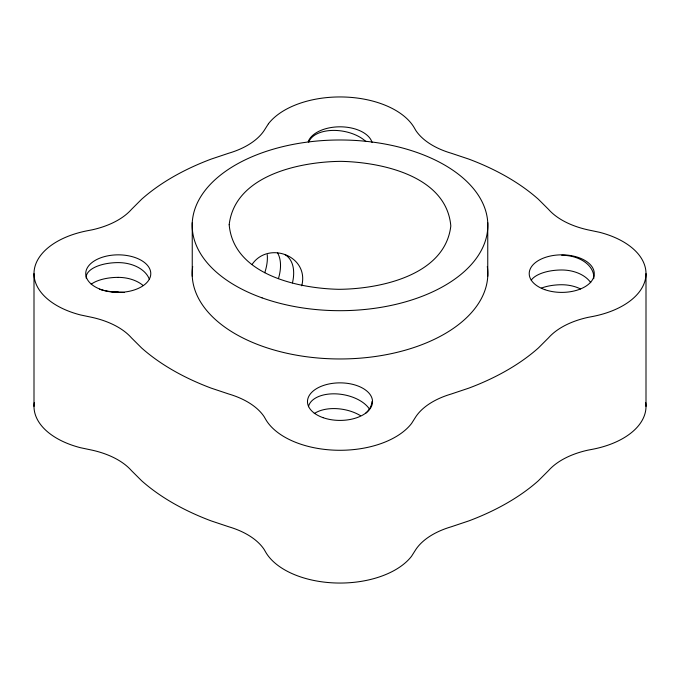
<?xml version="1.0" encoding="UTF-8"?>
<svg xmlns="http://www.w3.org/2000/svg" width="680" height="680" viewBox="0 0 680 680"><rect width="100%" height="100%" fill="white"/><g stroke="black" fill="none" stroke-linecap="round" stroke-linejoin="round"><path stroke-width="1.02" d="M301.75 285.821C309.451 255.816 268.353 240.652 252.178 264.308M646 273.615L646 406.385M487.756 222.657L487.756 276.293M192.244 222.657L192.244 276.293M34 273.615L34 406.385M645.728 402.602A78.344 45.237 0 0 1 591.863 449.404L587.869 450.168A73.916 42.67 0 0 0 548.496 470.637L538.365 480.76A236.521 136.553 0 0 1 468.817 520.906L451.273 526.779A73.916 42.67 0 0 0 415.828 549.508L411.578 556.215A78.344 45.237 0 0 1 335.903 582.99A78.344 45.237 0 0 1 265.489 551.794L264.163 549.491A73.916 42.678 0 0 0 228.718 526.762L211.182 520.906A236.521 136.553 0 0 1 141.635 480.76L131.469 470.628A73.916 42.67 0 0 0 92.097 450.16L80.478 447.712A78.344 45.237 0 0 1 34.272 402.602M487.305 266.475A147.823 85.349 0 0 1 340 358.964A147.823 85.349 0 0 1 192.695 266.475M308.21 141.627A32.521 18.776 0 0 1 340.791 126.82A32.521 18.776 0 0 1 372.087 142.528M277.618 253.002A46.639 26.792 -53 0 1 278.426 278.639M284.826 254.558A46.639 26.792 -53 0 1 292.459 282.897M267.231 254.618A46.639 26.792 -53 0 1 264.758 272.731M308.431 406.725A32.147 18.377 9.8 0 1 336.022 393.865A32.147 18.377 9.8 0 1 369.58 409.309M371.832 401.642A32.147 18.377 -9.8 0 1 365.738 413.219M314.262 413.593A32.147 18.377 9.8 0 1 360.281 415.539M118.26 292A32.147 14.696 0 0 1 99.424 289.187M86.249 278.222A32.147 14.696 0 0 1 118.26 262.607A32.147 22.057 0 0 1 149.319 279.191M118.26 277.372A32.147 22.057 0 0 1 142.962 285.37M91.197 284.18A32.147 14.696 0 0 1 118.26 277.363M124.261 292.519A32.147 22.057 0 0 0 118.26 292.12A32.147 14.696 0 0 0 112.259 292.375M308.745 142.196A32.147 18.377 9.8 0 1 333.072 130.407A32.147 18.377 9.8 0 1 365.738 141.389M531.241 280.135A32.147 14.696 0 0 1 561.74 269.986A32.147 22.057 0 0 1 590.75 282.659M561.74 255.246A32.147 22.057 0 0 1 593.75 278.69M580.575 288.966A32.147 22.057 0 0 0 561.74 284.741A32.147 14.696 0 0 0 541.314 288.116M229.185 224.706C233.495 274.609 298.103 288.456 338.912 289.315C379.822 289.025 445.06 275.485 450.815 225.964C446.505 176.06 381.897 162.214 341.088 161.356C300.177 161.644 234.94 175.185 229.185 224.706M268.422 123.785L264.172 130.492A73.916 42.67 0 0 1 228.726 153.221L211.182 159.094A236.521 136.553 0 0 0 141.635 199.24L131.504 209.363A73.916 42.678 0 0 1 92.132 229.831L88.136 230.597A78.344 45.237 0 0 0 34.111 271.243A78.344 45.237 0 0 0 80.478 314.942L92.097 317.39A73.916 42.67 0 0 1 131.469 337.858L141.635 347.99A236.521 136.553 0 0 0 211.182 388.135L228.718 393.992A73.916 42.678 0 0 1 264.163 416.721L265.489 419.024A78.344 45.237 0 0 0 335.903 450.219A78.344 45.237 0 0 0 411.578 423.445L415.828 416.738A73.916 42.67 0 0 1 451.273 394.009L468.817 388.135A236.521 136.553 0 0 0 538.365 347.99L548.496 337.866A73.916 42.67 0 0 1 587.869 317.399L591.863 316.633A78.344 45.237 0 0 0 645.889 275.978A78.344 45.237 0 0 0 599.522 232.288L587.902 229.84A73.916 42.67 0 0 1 548.531 209.372L538.365 199.24A236.521 136.553 0 0 0 468.817 159.094L451.282 153.238A73.916 42.678 0 0 1 415.837 130.509L414.511 128.206A78.344 45.237 0 0 0 344.097 97.01A78.344 45.237 0 0 0 268.422 123.785M262.106 297.874A147.823 85.349 0 0 0 487.756 228.012A147.823 85.349 0 0 0 270.147 150.119A147.823 85.349 0 0 0 262.106 297.874M544.799 289.646A32.521 18.776 0 0 0 594.252 274.074A32.521 18.776 0 0 0 546.167 257.133A32.521 18.776 0 0 0 544.799 289.646M101.32 289.646A32.521 18.776 0 0 0 150.773 274.074A32.521 18.776 0 0 0 102.689 257.133A32.521 18.776 0 0 0 101.32 289.646M323.06 417.664A32.521 18.776 0 0 0 372.512 402.092A32.521 18.776 0 0 0 324.428 385.152A32.521 18.776 0 0 0 323.06 417.664"/></g></svg>
